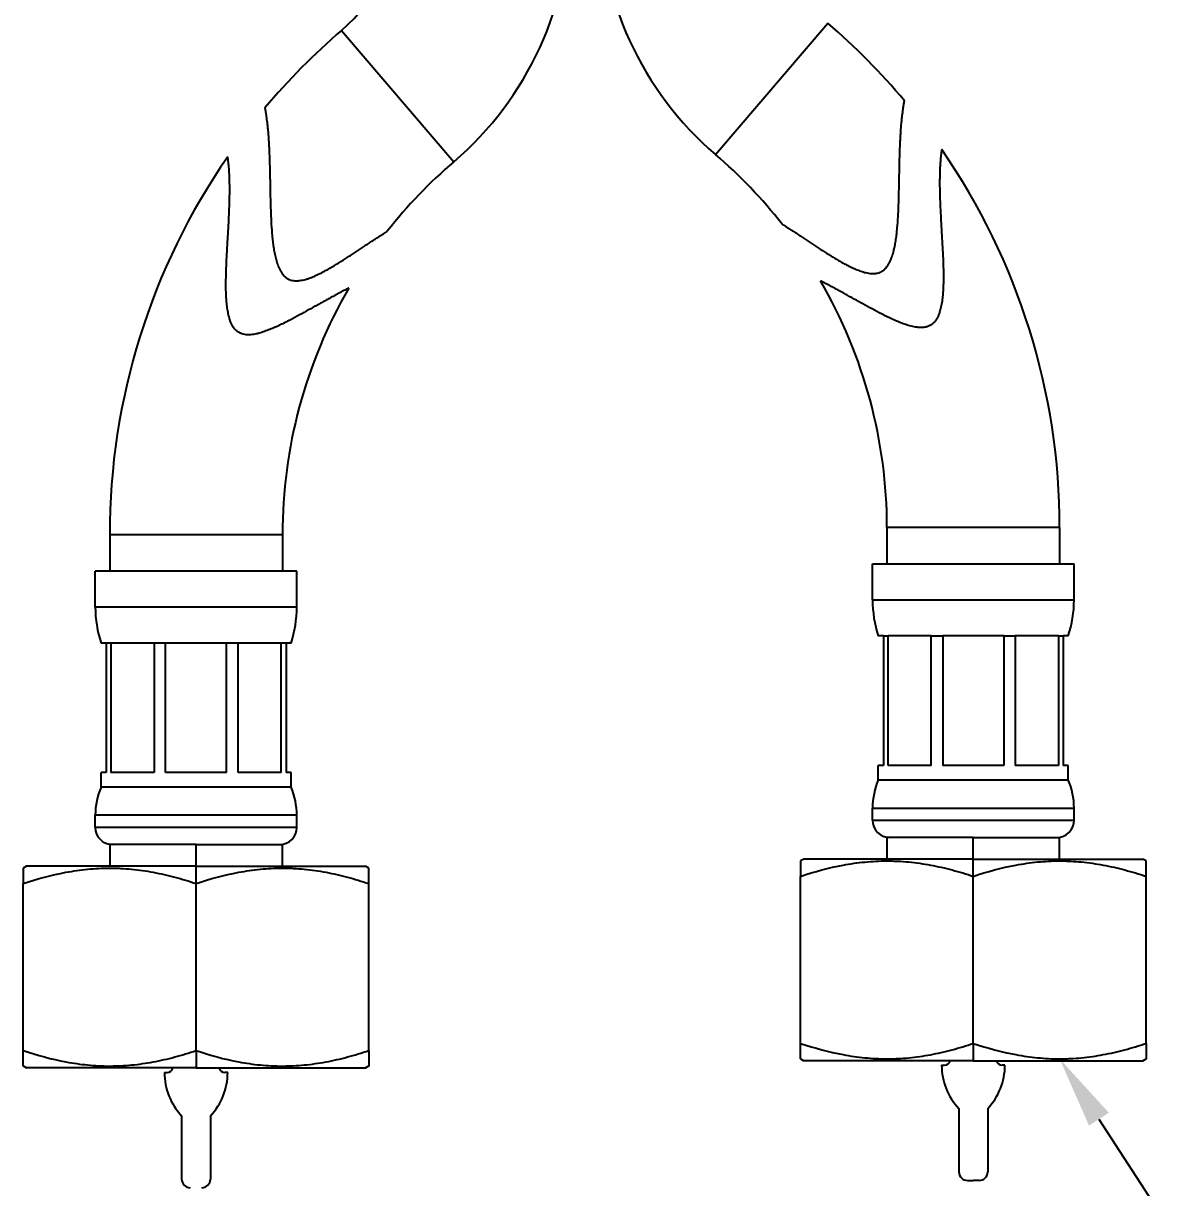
# Model space of a CAD drawing. Extents: x 0 to 1354, y 0 to 992.
# Drawn here: x 314.4 to 393.9, y 186.5 to 267.3 of the extents above; entities that cross this region are included whole.
import ezdxf
from ezdxf import colors
from ezdxf.entities.mleader import LeaderData, LeaderLine
from ezdxf.math import Vec2, Vec3

# ---------------------------------------------------------------- set-up
doc = ezdxf.new("R2010")
doc.units = 0
doc.header["$LTSCALE"] = 6
doc.header["$MEASUREMENT"] = 0
doc.layers.get('0').update_dxf_attribs({"linetype": 'CONTINUOUS'})
doc.layers.add('1', color=7, linetype='CONTINUOUS')
doc.styles.get("Standard").update_dxf_attribs({"font": 'SYMBOL'})

msp = doc.modelspace()

# ---------------------------------------------------------------- linework, layer by layer
at = {"color": 7}
for p, q in [((378.232, 194.981), (378.432, 194.981)), ((382.632, 194.981), (382.432, 194.981)), ((324.232, 194.481), (324.432, 194.481)), ((328.632, 194.481), (328.432, 194.481)), ((379.432, 191.981), (379.432, 187.581)), ((381.432, 191.981), (381.432, 187.581)), ((325.432, 191.481), (325.432, 187.081)), ((327.432, 191.481), (327.432, 187.081)), ((380.032, 186.981), (380.432, 186.981)), ((380.832, 186.981), (380.432, 186.981))]:
    msp.add_line(p, q, dxfattribs=at)
for centre, radius, start, end in [((382.582, 194.981), 4.35, 180, 223.60282), ((378.432, 195.381), 0.4, 270, 348.57023), ((378.282, 194.981), 4.35, 316.39718, 0), ((382.432, 195.381), 0.4, 191.42977, 270), ((328.582, 194.481), 4.35, 180, 223.60282), ((324.432, 194.881), 0.4, 270, 348.57023), ((324.282, 194.481), 4.35, 316.39718, 0), ((328.432, 194.881), 0.4, 191.42977, 270), ((326.032, 187.081), 0.6, 180, 270), ((326.832, 187.081), 0.6, 270, 0), ((380.032, 187.581), 0.6, 180, 270), ((380.832, 187.581), 0.6, 270, 0)]:
    msp.add_arc(centre, radius, start, end, dxfattribs=at)
at = {"layer": '1', "color": 7, "linetype": 'Continuous', "lineweight": -3}
for p, q in [((336.534, 266.836), (344.346, 257.727)), ((362.519, 258.227), (370.331, 267.336)), ((374.432, 232.315), (374.432, 229.802)), ((380.432, 232.315), (374.432, 232.315)), ((386.432, 232.315), (380.432, 232.315)), ((386.432, 232.315), (386.432, 229.802)), ((320.432, 231.815), (320.432, 229.302)), ((326.432, 231.815), (320.432, 231.815)), ((332.432, 231.815), (326.432, 231.815)), ((332.432, 231.815), (332.432, 229.302)), ((373.432, 229.802), (387.432, 229.802)), ((373.432, 227.3), (373.432, 229.802)), ((387.432, 227.3), (387.432, 229.802)), ((333.432, 229.302), (319.432, 229.302)), ((319.432, 226.8), (319.432, 229.302)), ((333.432, 226.8), (333.432, 229.302)), ((373.432, 227.3), (387.432, 227.3)), ((333.432, 226.8), (319.432, 226.8)), ((374.182, 224.802), (373.832, 224.802)), ((374.182, 224.802), (374.182, 215.802)), ((374.182, 224.802), (374.516, 224.802)), ((374.516, 215.802), (374.516, 224.802)), ((377.506, 224.802), (374.516, 224.802)), ((377.506, 215.802), (377.506, 224.802)), ((377.506, 224.802), (378.312, 224.802)), ((378.312, 224.802), (378.312, 215.802)), ((382.553, 224.802), (378.312, 224.802)), ((382.553, 224.802), (382.553, 215.802)), ((382.553, 224.802), (383.346, 224.802)), ((383.346, 224.802), (383.346, 215.802)), ((386.354, 224.802), (383.346, 224.802)), ((386.354, 224.802), (386.354, 215.802)), ((386.354, 224.802), (386.682, 224.802)), ((386.682, 224.802), (386.682, 215.802)), ((387.032, 224.802), (386.682, 224.802)), ((320.182, 224.302), (319.832, 224.302)), ((320.182, 224.302), (320.182, 215.302)), ((320.51, 224.302), (320.182, 224.302)), ((320.51, 224.302), (320.51, 215.302)), ((323.518, 224.302), (320.51, 224.302)), ((323.518, 224.302), (323.518, 215.302)), ((324.312, 224.302), (323.518, 224.302)), ((324.312, 215.302), (324.312, 224.302)), ((328.553, 224.302), (324.312, 224.302)), ((328.553, 215.302), (328.553, 224.302)), ((329.358, 224.302), (328.553, 224.302)), ((329.358, 215.302), (329.358, 224.302)), ((332.348, 224.302), (329.358, 224.302)), ((332.348, 215.302), (332.348, 224.302)), ((332.682, 224.302), (332.348, 224.302)), ((332.682, 224.302), (332.682, 215.302)), ((333.032, 224.302), (332.682, 224.302)), ((320.182, 215.302), (319.832, 215.302)), ((319.832, 214.302), (319.832, 215.302)), ((323.518, 215.302), (320.51, 215.302)), ((328.553, 215.302), (324.312, 215.302)), ((332.348, 215.302), (329.358, 215.302)), ((333.032, 215.302), (332.682, 215.302)), ((333.032, 214.302), (333.032, 215.302)), ((374.182, 215.802), (373.832, 215.802)), ((373.832, 214.802), (373.832, 215.802)), ((377.506, 215.802), (374.516, 215.802)), ((382.553, 215.802), (378.312, 215.802)), ((386.354, 215.802), (383.346, 215.802)), ((387.032, 215.802), (386.682, 215.802)), ((387.032, 214.802), (387.032, 215.802)), ((333.032, 214.302), (319.832, 214.302)), ((373.832, 214.802), (387.032, 214.802)), ((373.432, 212.002), (373.432, 212.842)), ((373.432, 212.842), (387.432, 212.842)), ((387.432, 212.002), (387.432, 212.842)), ((333.432, 212.342), (319.432, 212.342)), ((319.432, 211.502), (319.432, 212.342)), ((333.432, 211.502), (333.432, 212.342)), ((373.432, 212.002), (387.432, 212.002)), ((333.432, 211.502), (319.432, 211.502)), ((320.432, 210.302), (320.432, 208.802)), ((326.432, 210.302), (320.432, 210.302)), ((326.432, 210.302), (332.432, 210.302)), ((326.432, 208.802), (326.432, 210.302)), ((332.432, 208.802), (332.432, 210.302)), ((374.432, 210.802), (374.432, 209.302)), ((380.432, 210.802), (374.432, 210.802)), ((380.432, 210.802), (386.432, 210.802)), ((380.432, 209.302), (380.432, 210.802)), ((386.432, 209.302), (386.432, 210.802)), ((314.656, 208.802), (314.429, 208.67)), ((326.432, 208.802), (314.656, 208.802)), ((326.432, 208.802), (338.209, 208.802)), ((326.432, 207.602), (326.432, 208.802)), ((338.436, 208.67), (338.209, 208.802)), ((368.656, 209.302), (368.429, 209.17)), ((380.432, 209.302), (368.656, 209.302)), ((380.432, 208.102), (380.432, 209.302)), ((380.432, 209.302), (392.209, 209.302)), ((392.436, 209.17), (392.209, 209.302)), ((368.432, 196.503), (368.432, 208.101)), ((380.432, 196.502), (380.432, 208.102)), ((392.432, 196.503), (392.432, 208.101)), ((314.432, 196.003), (314.432, 207.601)), ((326.432, 196.002), (326.432, 207.602)), ((338.432, 196.003), (338.432, 207.601)), ((380.432, 196.502), (380.432, 195.302)), ((326.432, 196.002), (326.432, 194.802)), ((314.429, 194.933), (314.656, 194.802)), ((338.209, 194.802), (338.436, 194.933)), ((368.429, 195.433), (368.656, 195.302)), ((380.432, 195.302), (368.656, 195.302)), ((380.432, 195.302), (392.209, 195.302)), ((392.209, 195.302), (392.436, 195.433)), ((326.432, 194.802), (314.656, 194.802)), ((326.432, 194.802), (338.209, 194.802))]:
    msp.add_line(p, q, dxfattribs=at)
for centre, radius, start, end in [((377.602, 275.815), 23.17, 180, 229.38312), ((329.262, 275.315), 11.17, 310.61688, 0), ((329.262, 275.315), 23.17, 310.61688, 0), ((366.568, 231.815), 46.136, 130.61688, 140.02549), ((340.296, 232.315), 46.136, 39.97451, 49.38312), ((366.568, 231.815), 46.136, 145.31781, 180), ((340.296, 232.315), 34.136, 38.13709, 49.38312), ((340.296, 232.315), 46.136, 0, 34.68219), ((366.568, 231.815), 34.136, 130.61688, 141.86291), ((340.296, 232.315), 34.136, 0, 30.13336), ((366.568, 231.815), 34.136, 149.86664, 180), ((381.432, 227.3), 8, 180, 198.19487), ((379.432, 227.3), 8, 341.80513, 0), ((327.432, 226.8), 8, 180, 198.19487), ((325.432, 226.8), 8, 341.80513, 0), ((324.432, 212.342), 5, 156.92608, 180), ((328.432, 212.342), 5, 0, 23.07392), ((378.432, 212.842), 5, 156.92608, 180), ((382.432, 212.842), 5, 0, 23.07392), ((374.632, 212.002), 1.2, 180, 270), ((386.232, 212.002), 1.2, 270, 0), ((320.632, 211.502), 1.2, 180, 270), ((332.232, 211.502), 1.2, 270, 0)]:
    msp.add_arc(centre, radius, start, end, dxfattribs=at)
for points, knots in [([(331.213, 261.455), (331.213, 261.455), (331.214, 261.449), (331.218, 261.427), (331.224, 261.394), (331.239, 261.312), (331.253, 261.236), (331.262, 261.181), (331.264, 261.169), (331.267, 261.146), (331.273, 261.111), (331.279, 261.072), (331.292, 260.991), (331.301, 260.933), (331.328, 260.743), (331.347, 260.598), (331.369, 260.415), (331.371, 260.394), (331.376, 260.353), (331.383, 260.289), (331.399, 260.137), (331.412, 259.999), (331.438, 259.714), (331.454, 259.512), (331.472, 259.245), (331.475, 259.191), (331.482, 259.082), (331.485, 259.027), (331.495, 258.861), (331.501, 258.749), (331.517, 258.408), (331.526, 258.175), (331.542, 257.699), (331.549, 257.456), (331.558, 257.085), (331.561, 256.96), (331.565, 256.772), (331.566, 256.709), (331.568, 256.582), (331.57, 256.519), (331.576, 256.203), (331.58, 255.948), (331.59, 255.437), (331.595, 255.181), (331.608, 254.667), (331.615, 254.408), (331.634, 253.891), (331.646, 253.631), (331.676, 253.111), (331.694, 252.85), (331.731, 252.458), (331.744, 252.327), (331.767, 252.131), (331.775, 252.065), (331.793, 251.934), (331.802, 251.869), (331.831, 251.672), (331.853, 251.541), (331.903, 251.282), (331.932, 251.152), (331.98, 250.96), (331.998, 250.896), (332.035, 250.769), (332.055, 250.707), (332.097, 250.583), (332.12, 250.521), (332.169, 250.4), (332.195, 250.341), (332.252, 250.223), (332.282, 250.166), (332.332, 250.081), (332.35, 250.053), (332.386, 249.999), (332.404, 249.972), (332.462, 249.895), (332.504, 249.845), (332.56, 249.788), (332.571, 249.777), (332.594, 249.755), (332.606, 249.744), (332.642, 249.712), (332.667, 249.692), (332.743, 249.636), (332.796, 249.603), (332.88, 249.562), (332.908, 249.55), (332.967, 249.527), (332.996, 249.517), (333.086, 249.491), (333.146, 249.479), (333.267, 249.463), (333.329, 249.459), (333.421, 249.458), (333.452, 249.459), (333.513, 249.462), (333.543, 249.464), (333.634, 249.472), (333.694, 249.481), (333.814, 249.501), (333.873, 249.514), (333.991, 249.543), (334.05, 249.559), (334.137, 249.585), (334.166, 249.594), (334.224, 249.612), (334.253, 249.622), (334.339, 249.652), (334.396, 249.673), (334.565, 249.739), (334.676, 249.786), (334.895, 249.886), (335.003, 249.938), (335.216, 250.046), (335.322, 250.102), (335.635, 250.273), (335.841, 250.392), (336.245, 250.635), (336.445, 250.759), (336.74, 250.946), (336.837, 251.009), (337.031, 251.134), (337.128, 251.197), (337.414, 251.384), (337.602, 251.508), (337.877, 251.69), (337.968, 251.75), (338.147, 251.869), (338.235, 251.928), (338.41, 252.043), (338.495, 252.1), (338.621, 252.183), (338.663, 252.211), (338.745, 252.265), (338.786, 252.292), (338.906, 252.371), (338.983, 252.421), (339.13, 252.517), (339.201, 252.563), (339.283, 252.616), (339.3, 252.627), (339.331, 252.647), (339.347, 252.658), (339.393, 252.687), (339.422, 252.706), (339.504, 252.759), (339.552, 252.789), (339.612, 252.828), (339.631, 252.839), (339.654, 252.854), (339.662, 252.859), (339.675, 252.867), (339.705, 252.887), (339.719, 252.896), (339.719, 252.896)], [0, 0, 0, 0, 0.015625, 0.015625, 0.03125, 0.046875, 0.0625, 0.0625, 0.066406, 0.066406, 0.070312, 0.078125, 0.078125, 0.09375, 0.09375, 0.125, 0.125, 0.128906, 0.128906, 0.132812, 0.140625, 0.15625, 0.15625, 0.1875, 0.1875, 0.195312, 0.195312, 0.203125, 0.203125, 0.21875, 0.21875, 0.25, 0.25, 0.28125, 0.28125, 0.296875, 0.296875, 0.304687, 0.304687, 0.3125, 0.3125, 0.34375, 0.34375, 0.375, 0.375, 0.40625, 0.40625, 0.4375, 0.4375, 0.46875, 0.46875, 0.484375, 0.484375, 0.492187, 0.492187, 0.5, 0.5, 0.515625, 0.515625, 0.53125, 0.53125, 0.539063, 0.539063, 0.546875, 0.546875, 0.554688, 0.554688, 0.5625, 0.5625, 0.570313, 0.570313, 0.574219, 0.574219, 0.578125, 0.578125, 0.585938, 0.585938, 0.587891, 0.587891, 0.589844, 0.589844, 0.59375, 0.59375, 0.601563, 0.601563, 0.605469, 0.605469, 0.609375, 0.609375, 0.617188, 0.617188, 0.625, 0.625, 0.628906, 0.628906, 0.632813, 0.632813, 0.640625, 0.640625, 0.648438, 0.648438, 0.65625, 0.65625, 0.660156, 0.660156, 0.664063, 0.664063, 0.671875, 0.671875, 0.6875, 0.6875, 0.703125, 0.703125, 0.71875, 0.71875, 0.75, 0.75, 0.78125, 0.78125, 0.796875, 0.796875, 0.8125, 0.8125, 0.84375, 0.84375, 0.859375, 0.859375, 0.875, 0.875, 0.890625, 0.890625, 0.898438, 0.898438, 0.90625, 0.90625, 0.921875, 0.921875, 0.9375, 0.9375, 0.941406, 0.941406, 0.945313, 0.945313, 0.953125, 0.953125, 0.96875, 0.96875, 0.976563, 0.976563, 0.980469, 0.980469, 0.984375, 1, 1, 1, 1]), ([(367.145, 253.396), (367.145, 253.396), (367.157, 253.388), (367.189, 253.368), (367.209, 253.355), (367.235, 253.339), (367.253, 253.327), (367.262, 253.321), (367.314, 253.289), (367.362, 253.257), (367.473, 253.186), (367.534, 253.147), (367.617, 253.093), (367.634, 253.082), (367.669, 253.06), (367.686, 253.048), (367.739, 253.014), (367.776, 252.99), (367.887, 252.917), (367.965, 252.867), (368.124, 252.762), (368.207, 252.707), (368.375, 252.596), (368.461, 252.539), (368.636, 252.423), (368.726, 252.364), (368.907, 252.243), (368.999, 252.183), (369.277, 251.999), (369.466, 251.874), (369.849, 251.623), (370.043, 251.497), (370.438, 251.247), (370.639, 251.123), (370.944, 250.94), (371.047, 250.879), (371.254, 250.76), (371.359, 250.702), (371.57, 250.587), (371.677, 250.531), (371.892, 250.423), (372.001, 250.371), (372.221, 250.272), (372.332, 250.226), (372.558, 250.14), (372.672, 250.1), (372.818, 250.058), (372.848, 250.05), (372.907, 250.034), (372.936, 250.027), (373.026, 250.007), (373.085, 249.995), (373.205, 249.975), (373.266, 249.968), (373.387, 249.959), (373.448, 249.957), (373.54, 249.96), (373.57, 249.962), (373.632, 249.967), (373.663, 249.971), (373.754, 249.986), (373.814, 250), (373.902, 250.029), (373.931, 250.04), (373.975, 250.058), (373.989, 250.065), (374.017, 250.078), (374.031, 250.085), (374.101, 250.123), (374.153, 250.157), (374.227, 250.216), (374.251, 250.237), (374.298, 250.281), (374.321, 250.304), (374.386, 250.375), (374.426, 250.425), (374.501, 250.53), (374.535, 250.585), (374.584, 250.67), (374.599, 250.699), (374.629, 250.758), (374.644, 250.787), (374.685, 250.877), (374.711, 250.937), (374.759, 251.059), (374.781, 251.12), (374.842, 251.307), (374.878, 251.434), (374.918, 251.594), (374.925, 251.626), (374.94, 251.69), (374.947, 251.723), (374.968, 251.82), (374.981, 251.885), (375.018, 252.079), (375.039, 252.209), (375.077, 252.468), (375.094, 252.598), (375.124, 252.858), (375.137, 252.988), (375.172, 253.378), (375.19, 253.638), (375.22, 254.158), (375.231, 254.418), (375.246, 254.808), (375.25, 254.938), (375.255, 255.132), (375.257, 255.197), (375.261, 255.327), (375.262, 255.392), (375.27, 255.715), (375.275, 255.972), (375.285, 256.481), (375.289, 256.733), (375.299, 257.231), (375.304, 257.478), (375.316, 257.965), (375.322, 258.205), (375.338, 258.678), (375.348, 258.911), (375.361, 259.197), (375.364, 259.253), (375.369, 259.338), (375.37, 259.366), (375.373, 259.422), (375.381, 259.562), (375.389, 259.697), (375.411, 260.015), (375.427, 260.217), (375.452, 260.502), (375.461, 260.594), (375.475, 260.727), (375.48, 260.771), (375.489, 260.856), (375.494, 260.898), (375.517, 261.1), (375.536, 261.244), (375.564, 261.433), (375.572, 261.491), (375.585, 261.572), (375.591, 261.61), (375.597, 261.646), (375.601, 261.669), (375.603, 261.68), (375.612, 261.735), (375.625, 261.812), (375.64, 261.894), (375.646, 261.927), (375.651, 261.949), (375.652, 261.955), (375.652, 261.955)], [0, 0, 0, 0, 0.015625, 0.015625, 0.023437, 0.027344, 0.027344, 0.03125, 0.03125, 0.046875, 0.046875, 0.0625, 0.0625, 0.066406, 0.066406, 0.070312, 0.070312, 0.078125, 0.078125, 0.09375, 0.09375, 0.109375, 0.109375, 0.125, 0.125, 0.140625, 0.140625, 0.15625, 0.15625, 0.1875, 0.1875, 0.21875, 0.21875, 0.25, 0.25, 0.265625, 0.265625, 0.28125, 0.28125, 0.296875, 0.296875, 0.3125, 0.3125, 0.328125, 0.328125, 0.34375, 0.34375, 0.347656, 0.347656, 0.351562, 0.351562, 0.359375, 0.359375, 0.367187, 0.367187, 0.375, 0.375, 0.378906, 0.378906, 0.382812, 0.382812, 0.390625, 0.390625, 0.394531, 0.394531, 0.396484, 0.396484, 0.398437, 0.398437, 0.40625, 0.40625, 0.410156, 0.410156, 0.414062, 0.414062, 0.421875, 0.421875, 0.429687, 0.429687, 0.433594, 0.433594, 0.4375, 0.4375, 0.445312, 0.445312, 0.453125, 0.453125, 0.46875, 0.46875, 0.472656, 0.472656, 0.476562, 0.476562, 0.484375, 0.484375, 0.5, 0.5, 0.515625, 0.515625, 0.53125, 0.53125, 0.5625, 0.5625, 0.59375, 0.59375, 0.609375, 0.609375, 0.617187, 0.617187, 0.625, 0.625, 0.65625, 0.65625, 0.6875, 0.6875, 0.71875, 0.71875, 0.75, 0.75, 0.78125, 0.78125, 0.789062, 0.789062, 0.792969, 0.792969, 0.796875, 0.8125, 0.8125, 0.84375, 0.84375, 0.859375, 0.859375, 0.867187, 0.867187, 0.875, 0.875, 0.90625, 0.90625, 0.921875, 0.921875, 0.929687, 0.933594, 0.933594, 0.9375, 0.9375, 0.953125, 0.96875, 0.984375, 0.984375, 1, 1, 1, 1]), ([(337.045, 248.952), (337.045, 248.952), (337.038, 248.948), (337.007, 248.932), (336.984, 248.92), (336.939, 248.897), (336.914, 248.885), (336.885, 248.87), (336.865, 248.859), (336.854, 248.854), (336.799, 248.826), (336.75, 248.8), (336.64, 248.743), (336.58, 248.711), (336.451, 248.643), (336.381, 248.606), (336.271, 248.547), (336.233, 248.527), (336.156, 248.486), (336.117, 248.464), (335.997, 248.399), (335.914, 248.354), (335.743, 248.261), (335.655, 248.213), (335.476, 248.114), (335.384, 248.063), (335.196, 247.959), (335.1, 247.906), (334.954, 247.824), (334.905, 247.797), (334.805, 247.741), (334.755, 247.713), (334.504, 247.573), (334.299, 247.458), (333.882, 247.227), (333.669, 247.11), (333.237, 246.876), (333.017, 246.76), (332.681, 246.587), (332.567, 246.53), (332.338, 246.418), (332.223, 246.363), (331.988, 246.254), (331.87, 246.201), (331.689, 246.125), (331.629, 246.1), (331.507, 246.051), (331.445, 246.027), (331.259, 245.957), (331.134, 245.913), (330.944, 245.854), (330.879, 245.836), (330.782, 245.81), (330.75, 245.802), (330.685, 245.786), (330.652, 245.779), (330.554, 245.758), (330.488, 245.746), (330.356, 245.726), (330.289, 245.718), (330.156, 245.708), (330.089, 245.706), (329.954, 245.71), (329.886, 245.715), (329.749, 245.736), (329.682, 245.751), (329.584, 245.783), (329.551, 245.795), (329.504, 245.816), (329.488, 245.823), (329.456, 245.838), (329.441, 245.846), (329.365, 245.888), (329.308, 245.927), (329.23, 245.994), (329.204, 246.018), (329.168, 246.055), (329.156, 246.068), (329.133, 246.094), (329.121, 246.107), (329.066, 246.174), (329.027, 246.231), (328.955, 246.349), (328.923, 246.41), (328.864, 246.536), (328.837, 246.6), (328.79, 246.729), (328.769, 246.794), (328.73, 246.925), (328.712, 246.991), (328.681, 247.124), (328.666, 247.191), (328.64, 247.325), (328.629, 247.393), (328.607, 247.528), (328.598, 247.596), (328.572, 247.801), (328.559, 247.937), (328.537, 248.209), (328.529, 248.345), (328.517, 248.616), (328.513, 248.752), (328.509, 249.023), (328.508, 249.158), (328.509, 249.564), (328.515, 249.834), (328.531, 250.373), (328.543, 250.642), (328.568, 251.179), (328.583, 251.447), (328.605, 251.847), (328.613, 251.981), (328.624, 252.18), (328.628, 252.247), (328.636, 252.38), (328.64, 252.446), (328.659, 252.777), (328.674, 253.04), (328.702, 253.561), (328.715, 253.818), (328.738, 254.328), (328.748, 254.579), (328.759, 254.951), (328.762, 255.074), (328.766, 255.256), (328.767, 255.317), (328.768, 255.436), (328.769, 255.496), (328.772, 255.79), (328.771, 256.017), (328.765, 256.34), (328.762, 256.446), (328.757, 256.599), (328.755, 256.649), (328.752, 256.724), (328.751, 256.748), (328.749, 256.797), (328.739, 257.013), (328.725, 257.206), (328.706, 257.433), (328.699, 257.504), (328.691, 257.585), (328.689, 257.601), (328.686, 257.632), (328.684, 257.648), (328.679, 257.692), (328.676, 257.72), (328.667, 257.799), (328.661, 257.846), (328.65, 257.925), (328.646, 257.959), (328.638, 258.013), (328.635, 258.033), (328.632, 258.05), (328.632, 258.053), (328.631, 258.058), (328.63, 258.065), (328.63, 258.067), (328.63, 258.067)], [0, 0, 0, 0, 0.015626, 0.015626, 0.031252, 0.031252, 0.039065, 0.042971, 0.042971, 0.046878, 0.046878, 0.062503, 0.062503, 0.078129, 0.078129, 0.093755, 0.093755, 0.101568, 0.101568, 0.109381, 0.109381, 0.125007, 0.125007, 0.140633, 0.140633, 0.156258, 0.156258, 0.171884, 0.171884, 0.179697, 0.179697, 0.18751, 0.18751, 0.218762, 0.218762, 0.250013, 0.250013, 0.281265, 0.281265, 0.296891, 0.296891, 0.312517, 0.312517, 0.328143, 0.328143, 0.335956, 0.335956, 0.343768, 0.343768, 0.359394, 0.359394, 0.367207, 0.367207, 0.371114, 0.371114, 0.37502, 0.37502, 0.382833, 0.382833, 0.390646, 0.390646, 0.398459, 0.398459, 0.406272, 0.406272, 0.414085, 0.414085, 0.417991, 0.417991, 0.419944, 0.419944, 0.421898, 0.421898, 0.429711, 0.429711, 0.433617, 0.433617, 0.43557, 0.43557, 0.437523, 0.437523, 0.445336, 0.445336, 0.453149, 0.453149, 0.460962, 0.460962, 0.468775, 0.468775, 0.476588, 0.476588, 0.484401, 0.484401, 0.492214, 0.492214, 0.500027, 0.500027, 0.515653, 0.515653, 0.531279, 0.531279, 0.546904, 0.546904, 0.56253, 0.56253, 0.593782, 0.593782, 0.625034, 0.625034, 0.656285, 0.656285, 0.671911, 0.671911, 0.679724, 0.679724, 0.687537, 0.687537, 0.718789, 0.718789, 0.75004, 0.75004, 0.781292, 0.781292, 0.796918, 0.796918, 0.804731, 0.804731, 0.812544, 0.812544, 0.843795, 0.843795, 0.859421, 0.859421, 0.867234, 0.867234, 0.87114, 0.87114, 0.875047, 0.906299, 0.906299, 0.921924, 0.921924, 0.925831, 0.925831, 0.929737, 0.929737, 0.93755, 0.93755, 0.953176, 0.953176, 0.968802, 0.968802, 0.984428, 0.984428, 0.988334, 0.988334, 0.992241, 1, 1, 1, 1]), ([(378.235, 258.567), (378.235, 258.567), (378.234, 258.561), (378.23, 258.533), (378.227, 258.513), (378.219, 258.459), (378.214, 258.426), (378.206, 258.365), (378.203, 258.344), (378.198, 258.296), (378.194, 258.271), (378.179, 258.138), (378.165, 258.008), (378.146, 257.78), (378.139, 257.698), (378.131, 257.568), (378.128, 257.523), (378.122, 257.432), (378.12, 257.386), (378.108, 257.148), (378.101, 256.944), (378.096, 256.619), (378.094, 256.508), (378.094, 256.365), (378.094, 256.336), (378.094, 256.278), (378.094, 256.249), (378.094, 256.162), (378.094, 256.103), (378.097, 255.807), (378.102, 255.565), (378.117, 255.072), (378.127, 254.82), (378.15, 254.31), (378.163, 254.052), (378.18, 253.725), (378.184, 253.659), (378.191, 253.528), (378.195, 253.462), (378.206, 253.264), (378.214, 253.132), (378.237, 252.734), (378.253, 252.468), (378.283, 251.933), (378.297, 251.664), (378.323, 251.126), (378.334, 250.856), (378.346, 250.449), (378.35, 250.314), (378.355, 250.042), (378.356, 249.906), (378.356, 249.634), (378.355, 249.498), (378.35, 249.226), (378.346, 249.09), (378.334, 248.818), (378.325, 248.682), (378.303, 248.411), (378.29, 248.275), (378.263, 248.071), (378.253, 248.003), (378.232, 247.868), (378.22, 247.801), (378.193, 247.667), (378.178, 247.6), (378.146, 247.468), (378.128, 247.402), (378.089, 247.272), (378.067, 247.207), (378.019, 247.079), (377.992, 247.016), (377.947, 246.922), (377.931, 246.891), (377.898, 246.83), (377.88, 246.801), (377.825, 246.713), (377.785, 246.657), (377.718, 246.578), (377.694, 246.552), (377.645, 246.503), (377.619, 246.48), (377.566, 246.437), (377.538, 246.416), (377.495, 246.388), (377.48, 246.378), (377.451, 246.361), (377.435, 246.352), (377.358, 246.312), (377.294, 246.286), (377.196, 246.256), (377.163, 246.248), (377.112, 246.237), (377.095, 246.234), (377.061, 246.228), (377.044, 246.225), (376.959, 246.213), (376.892, 246.209), (376.756, 246.207), (376.688, 246.209), (376.587, 246.218), (376.553, 246.221), (376.486, 246.229), (376.452, 246.234), (376.353, 246.25), (376.287, 246.263), (376.091, 246.306), (375.964, 246.341), (375.712, 246.419), (375.588, 246.463), (375.404, 246.533), (375.342, 246.557), (375.221, 246.606), (375.161, 246.631), (374.98, 246.708), (374.862, 246.761), (374.628, 246.869), (374.512, 246.925), (374.284, 247.037), (374.171, 247.094), (373.835, 247.266), (373.616, 247.382), (373.185, 247.615), (372.974, 247.732), (372.559, 247.962), (372.356, 248.075), (372.056, 248.243), (371.958, 248.298), (371.812, 248.379), (371.763, 248.406), (371.667, 248.46), (371.619, 248.486), (371.383, 248.617), (371.203, 248.717), (370.946, 248.857), (370.863, 248.902), (370.763, 248.956), (370.743, 248.967), (370.704, 248.988), (370.685, 248.998), (370.627, 249.029), (370.589, 249.049), (370.48, 249.108), (370.411, 249.144), (370.283, 249.212), (370.223, 249.243), (370.114, 249.3), (370.065, 249.326), (370.011, 249.354), (370, 249.359), (369.98, 249.369), (369.97, 249.374), (369.942, 249.389), (369.926, 249.397), (369.881, 249.42), (369.858, 249.432), (369.827, 249.448), (369.819, 249.452), (369.819, 249.452)], [0, 0, 0, 0, 0.015626, 0.015626, 0.031251, 0.031251, 0.046877, 0.046877, 0.05469, 0.05469, 0.062502, 0.062502, 0.093754, 0.093754, 0.109379, 0.109379, 0.117192, 0.117192, 0.125005, 0.125005, 0.156256, 0.156256, 0.171881, 0.171881, 0.175788, 0.175788, 0.179694, 0.179694, 0.187507, 0.187507, 0.218758, 0.218758, 0.250009, 0.250009, 0.281261, 0.281261, 0.289073, 0.289073, 0.296886, 0.296886, 0.312512, 0.312512, 0.343763, 0.343763, 0.375014, 0.375014, 0.406265, 0.406265, 0.421891, 0.421891, 0.437516, 0.437516, 0.453142, 0.453142, 0.468768, 0.468768, 0.484393, 0.484393, 0.500019, 0.500019, 0.507832, 0.507832, 0.515644, 0.515644, 0.523457, 0.523457, 0.53127, 0.53127, 0.539083, 0.539083, 0.546896, 0.546896, 0.550802, 0.550802, 0.554708, 0.554708, 0.562521, 0.562521, 0.566428, 0.566428, 0.570334, 0.570334, 0.57424, 0.57424, 0.576194, 0.576194, 0.578147, 0.578147, 0.58596, 0.58596, 0.589866, 0.589866, 0.591819, 0.591819, 0.593772, 0.593772, 0.601585, 0.601585, 0.609398, 0.609398, 0.613304, 0.613304, 0.617211, 0.617211, 0.625024, 0.625024, 0.640649, 0.640649, 0.656275, 0.656275, 0.664088, 0.664088, 0.6719, 0.6719, 0.687526, 0.687526, 0.703151, 0.703151, 0.718777, 0.718777, 0.750028, 0.750028, 0.781279, 0.781279, 0.812531, 0.812531, 0.828156, 0.828156, 0.835969, 0.835969, 0.843782, 0.843782, 0.875033, 0.875033, 0.890659, 0.890659, 0.894565, 0.894565, 0.898471, 0.898471, 0.906284, 0.906284, 0.92191, 0.92191, 0.937535, 0.937535, 0.953161, 0.953161, 0.957067, 0.957067, 0.960974, 0.960974, 0.968787, 0.968787, 0.984412, 0.984412, 1, 1, 1, 1]), ([(314.432, 208.673), (314.432, 208.673), (314.432, 208.671), (314.432, 208.667), (314.432, 208.665), (314.432, 208.66), (314.432, 208.647), (314.432, 208.623), (314.432, 208.55), (314.432, 208.478), (314.432, 208.291), (314.432, 208.177), (314.432, 207.913), (314.432, 207.764), (314.432, 207.6)], [0, 0, 0, 0, 0.060313, 0.060313, 0.091636, 0.091636, 0.122959, 0.24825, 0.24825, 0.498834, 0.498834, 0.749417, 0.749417, 1, 1, 1, 1]), ([(314.432, 207.6), (315.412, 207.927), (316.399, 208.196), (317.894, 208.476), (318.396, 208.548), (319.404, 208.647), (319.911, 208.672), (320.548, 208.673), (320.676, 208.671), (320.868, 208.667), (320.932, 208.665), (321.06, 208.66), (321.379, 208.647), (321.697, 208.624), (322.457, 208.55), (322.961, 208.478), (323.962, 208.291), (324.459, 208.177), (325.449, 207.914), (325.942, 207.765), (326.432, 207.602)], [0, 0, 0, 0, 0.25, 0.25, 0.375, 0.375, 0.5, 0.5, 0.53125, 0.53125, 0.546875, 0.546875, 0.5625, 0.625, 0.625, 0.75, 0.75, 0.875, 0.875, 1, 1, 1, 1]), ([(326.432, 207.602), (327.412, 207.928), (328.399, 208.197), (329.894, 208.476), (330.396, 208.549), (331.404, 208.647), (331.911, 208.672), (332.548, 208.673), (332.676, 208.671), (332.868, 208.667), (332.932, 208.665), (333.06, 208.66), (333.379, 208.646), (333.697, 208.623), (334.457, 208.55), (334.961, 208.477), (335.962, 208.291), (336.459, 208.176), (337.449, 207.913), (337.942, 207.764), (338.432, 207.6)], [0, 0, 0, 0, 0.25, 0.25, 0.375, 0.375, 0.5, 0.5, 0.53125, 0.53125, 0.546875, 0.546875, 0.5625, 0.625, 0.625, 0.75, 0.75, 0.875, 0.875, 1, 1, 1, 1]), ([(338.432, 207.6), (338.432, 207.927), (338.432, 208.196), (338.432, 208.476), (338.432, 208.549), (338.432, 208.647), (338.432, 208.672), (338.432, 208.673), (338.432, 208.673), (338.432, 208.673)], [0, 0, 0, 0, 0.498674, 0.498674, 0.748011, 0.748011, 0.997349, 0.997349, 1, 1, 1, 1]), ([(368.432, 209.173), (368.432, 209.173), (368.432, 209.171), (368.432, 209.167), (368.432, 209.165), (368.432, 209.16), (368.432, 209.147), (368.432, 209.123), (368.432, 209.05), (368.432, 208.978), (368.432, 208.791), (368.432, 208.677), (368.432, 208.413), (368.432, 208.264), (368.432, 208.1)], [0, 0, 0, 0, 0.060313, 0.060313, 0.091636, 0.091636, 0.122959, 0.24825, 0.24825, 0.498834, 0.498834, 0.749417, 0.749417, 1, 1, 1, 1]), ([(368.432, 208.1), (369.412, 208.427), (370.399, 208.696), (371.894, 208.976), (372.396, 209.048), (373.404, 209.147), (373.911, 209.172), (374.548, 209.173), (374.676, 209.171), (374.868, 209.167), (374.932, 209.165), (375.06, 209.16), (375.379, 209.147), (375.697, 209.124), (376.457, 209.05), (376.961, 208.978), (377.962, 208.791), (378.459, 208.677), (379.449, 208.414), (379.942, 208.265), (380.432, 208.102)], [0, 0, 0, 0, 0.25, 0.25, 0.375, 0.375, 0.5, 0.5, 0.53125, 0.53125, 0.546875, 0.546875, 0.5625, 0.625, 0.625, 0.75, 0.75, 0.875, 0.875, 1, 1, 1, 1]), ([(380.432, 208.102), (381.412, 208.428), (382.399, 208.697), (383.894, 208.976), (384.396, 209.049), (385.404, 209.147), (385.911, 209.172), (386.548, 209.173), (386.676, 209.171), (386.868, 209.167), (386.932, 209.165), (387.06, 209.16), (387.379, 209.146), (387.697, 209.123), (388.457, 209.05), (388.961, 208.977), (389.962, 208.791), (390.459, 208.676), (391.449, 208.413), (391.942, 208.264), (392.432, 208.1)], [0, 0, 0, 0, 0.25, 0.25, 0.375, 0.375, 0.5, 0.5, 0.53125, 0.53125, 0.546875, 0.546875, 0.5625, 0.625, 0.625, 0.75, 0.75, 0.875, 0.875, 1, 1, 1, 1]), ([(392.432, 208.1), (392.432, 208.427), (392.432, 208.696), (392.432, 208.976), (392.432, 209.049), (392.432, 209.147), (392.432, 209.172), (392.432, 209.173), (392.432, 209.173), (392.432, 209.173)], [0, 0, 0, 0, 0.498674, 0.498674, 0.748011, 0.748011, 0.997349, 0.997349, 1, 1, 1, 1]), ([(368.432, 195.431), (368.432, 195.431), (368.432, 195.432), (368.432, 195.437), (368.432, 195.438), (368.432, 195.443), (368.432, 195.457), (368.432, 195.48), (368.432, 195.553), (368.432, 195.626), (368.432, 195.812), (368.432, 195.927), (368.432, 196.19), (368.432, 196.339), (368.432, 196.503)], [0, 0, 0, 0, 0.060313, 0.060313, 0.091636, 0.091636, 0.122959, 0.24825, 0.24825, 0.498834, 0.498834, 0.749417, 0.749417, 1, 1, 1, 1]), ([(368.432, 196.503), (369.412, 196.176), (370.399, 195.907), (371.894, 195.627), (372.396, 195.555), (373.404, 195.457), (373.911, 195.431), (374.548, 195.43), (374.676, 195.432), (374.868, 195.436), (374.932, 195.438), (375.06, 195.443), (375.379, 195.456), (375.697, 195.48), (376.457, 195.553), (376.961, 195.625), (377.962, 195.812), (378.459, 195.926), (379.449, 196.189), (379.942, 196.338), (380.432, 196.502)], [0, 0, 0, 0, 0.25, 0.25, 0.375, 0.375, 0.5, 0.5, 0.53125, 0.53125, 0.546875, 0.546875, 0.5625, 0.625, 0.625, 0.75, 0.75, 0.875, 0.875, 1, 1, 1, 1]), ([(380.432, 196.502), (381.412, 196.175), (382.399, 195.906), (383.894, 195.627), (384.396, 195.554), (385.404, 195.456), (385.911, 195.431), (386.548, 195.43), (386.676, 195.432), (386.868, 195.437), (386.932, 195.438), (387.06, 195.443), (387.379, 195.457), (387.697, 195.48), (388.457, 195.553), (388.961, 195.626), (389.962, 195.813), (390.459, 195.927), (391.449, 196.19), (391.942, 196.339), (392.432, 196.503)], [0, 0, 0, 0, 0.25, 0.25, 0.375, 0.375, 0.5, 0.5, 0.53125, 0.53125, 0.546875, 0.546875, 0.5625, 0.625, 0.625, 0.75, 0.75, 0.875, 0.875, 1, 1, 1, 1]), ([(392.432, 196.503), (392.432, 196.176), (392.432, 195.907), (392.432, 195.627), (392.432, 195.555), (392.432, 195.456), (392.432, 195.431), (392.432, 195.431), (392.432, 195.431), (392.432, 195.431)], [0, 0, 0, 0, 0.498674, 0.498674, 0.748011, 0.748011, 0.997349, 0.997349, 1, 1, 1, 1]), ([(314.432, 194.931), (314.432, 194.931), (314.432, 194.932), (314.432, 194.937), (314.432, 194.938), (314.432, 194.943), (314.432, 194.957), (314.432, 194.98), (314.432, 195.053), (314.432, 195.126), (314.432, 195.312), (314.432, 195.427), (314.432, 195.69), (314.432, 195.839), (314.432, 196.003)], [0, 0, 0, 0, 0.060313, 0.060313, 0.091636, 0.091636, 0.122959, 0.24825, 0.24825, 0.498834, 0.498834, 0.749417, 0.749417, 1, 1, 1, 1]), ([(314.432, 196.003), (315.412, 195.676), (316.399, 195.407), (317.894, 195.127), (318.396, 195.055), (319.404, 194.957), (319.911, 194.931), (320.548, 194.93), (320.676, 194.932), (320.868, 194.936), (320.932, 194.938), (321.06, 194.943), (321.379, 194.956), (321.697, 194.98), (322.457, 195.053), (322.961, 195.125), (323.962, 195.312), (324.459, 195.426), (325.449, 195.689), (325.942, 195.838), (326.432, 196.002)], [0, 0, 0, 0, 0.25, 0.25, 0.375, 0.375, 0.5, 0.5, 0.53125, 0.53125, 0.546875, 0.546875, 0.5625, 0.625, 0.625, 0.75, 0.75, 0.875, 0.875, 1, 1, 1, 1]), ([(326.432, 196.002), (327.412, 195.675), (328.399, 195.406), (329.894, 195.127), (330.396, 195.054), (331.404, 194.956), (331.911, 194.931), (332.548, 194.93), (332.676, 194.932), (332.868, 194.937), (332.932, 194.938), (333.06, 194.943), (333.379, 194.957), (333.697, 194.98), (334.457, 195.053), (334.961, 195.126), (335.962, 195.313), (336.459, 195.427), (337.449, 195.69), (337.942, 195.839), (338.432, 196.003)], [0, 0, 0, 0, 0.25, 0.25, 0.375, 0.375, 0.5, 0.5, 0.53125, 0.53125, 0.546875, 0.546875, 0.5625, 0.625, 0.625, 0.75, 0.75, 0.875, 0.875, 1, 1, 1, 1]), ([(338.432, 196.003), (338.432, 195.676), (338.432, 195.407), (338.432, 195.127), (338.432, 195.055), (338.432, 194.956), (338.432, 194.931), (338.432, 194.931), (338.432, 194.931), (338.432, 194.931)], [0, 0, 0, 0, 0.498674, 0.498674, 0.748011, 0.748011, 0.997349, 0.997349, 1, 1, 1, 1])]:
    msp.add_open_spline(points, degree=3, knots=knots, dxfattribs=at)

# ---------------------------------------------------------------- leaders
at = {"ltscale": 0.5}
ml = msp.add_multileader_mtext('Standard', dxfattribs=at)
ml.set_content('G1/2-14TH', color=256)
ml.set_leader_properties(color=5)
ml.build(insert=Vec2(0, 0))
ml.multileader.update_dxf_attribs({"text_left_attachment_type": 6, "text_right_attachment_type": 6, "dogleg_length": 0.36, "arrow_head_size": 5})
ctx = ml.context
ctx.base_point, ctx.char_height, ctx.arrow_head_size, ctx.landing_gap_size, ctx.plane_origin = Vec3(406.962, 164.433), 10, 5, 0.09, Vec3(391.424, 190.538)
ctx.left_attachment, ctx.right_attachment = 6, 6
notes = []
notes.append((ctx, [(0, (1, 1, 0), (406.602, 164.433), (1, 0), 0.36, [(0, [(386.432, 195.431)], 0, [])])]))
ctx.mtext.insert, ctx.mtext.flow_direction = Vec3(407.052, 176.433), 5
for ctx, leaders in notes:
    for number, flags, end, landing, length, lines in leaders:
        leader = LeaderData()
        leader.index, (leader.has_last_leader_line, leader.has_dogleg_vector, leader.attachment_direction) = number, flags
        leader.last_leader_point, leader.dogleg_vector, leader.dogleg_length = Vec3(end), Vec3(landing), length
        for number, points, colour, breaks in lines:
            line = LeaderLine()
            line.index, line.vertices, line.color, line.breaks = number, Vec3.list(points), colors.encode_raw_color(colour), breaks
            leader.lines.append(line)
        ctx.leaders.append(leader)

doc.saveas('drawing.dxf')
